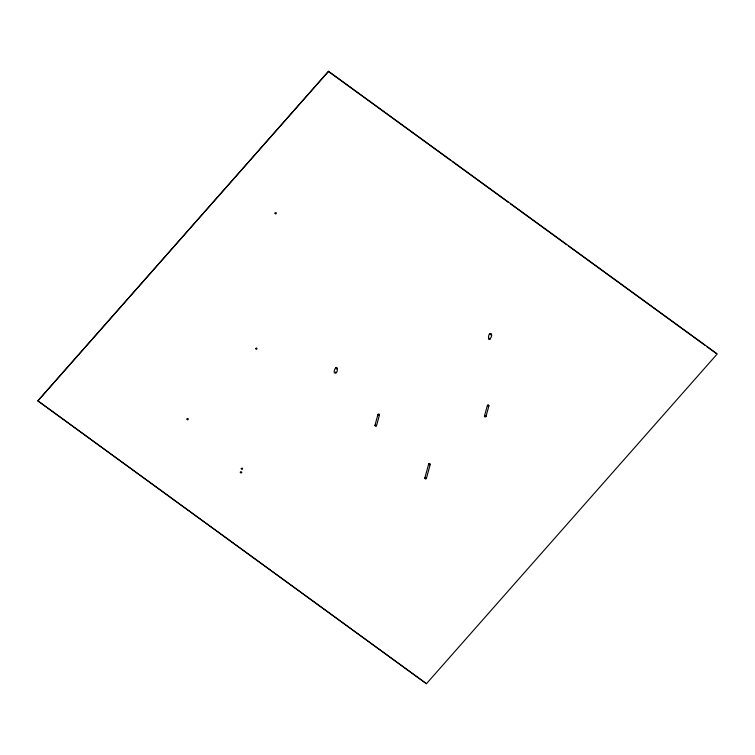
<?xml version="1.0" encoding="UTF-8"?>
<svg xmlns="http://www.w3.org/2000/svg" width="755" height="755" viewBox="0 0 755 755"><rect width="100%" height="100%" fill="white"/><g stroke="black" fill="none" stroke-linecap="round" stroke-linejoin="round"><path stroke-width="1.13" d="M335.673 367.789C330.803 375.141 339.278 374.773 336.834 367.506C334.729 366.732 336.088 370.054 337.183 368.317M377.972 414.372C378.812 417.166 380.539 412.617 377.972 414.372L374.914 425.48L375.49 426.32L376.462 425.877L379.501 414.835M424.801 478.16L425.461 479.019L426.358 478.557L430.284 464.287L429.633 463.428L428.736 463.891L424.82 478.094L425.48 477.613M490.08 338.986C494.648 332.795 487.881 330.766 488.523 338.589C488.325 340.212 491.137 339.344 489.712 338.24M487.447 405.19L484.408 416.213L484.908 417.015L485.956 416.6L488.957 405.718C487.872 402.868 486.711 407.577 488.957 405.718M335.956 372.762L335.664 371.988M376.462 425.877L376.377 425.31M428.736 463.891L429.293 464.797L430.274 464.353M426.358 478.557L426.226 477.934M489.825 333.88L490.457 334.805L491.373 334.276M485.956 416.6L485.824 415.977M37.816 400.829L426.452 683.709L717.25 353.925L328.548 71.291L37.816 400.829L426.452 683.709M38.533 400.197L328.548 71.291M374.933 425.414L375.584 424.933M484.427 416.137L485.078 415.665M240.477 471.79C239.222 473.583 243.223 473.064 241.298 471.696M328.482 71.536L450.424 160.211M452.33 161.589L508.54 202.463M510.446 203.85L566.656 244.714M568.562 246.102L704.792 345.167M706.699 346.545L716.231 353.472M186.919 419.072C188.288 421.686 189.052 416.883 186.919 419.072M241.213 468.638C242.648 471.252 243.242 466.43 241.213 468.638M255.643 348.565C257.059 351.188 257.71 346.375 255.643 348.565M274.962 213.193C276.273 215.788 277.161 211.126 274.971 213.127"/></g></svg>
